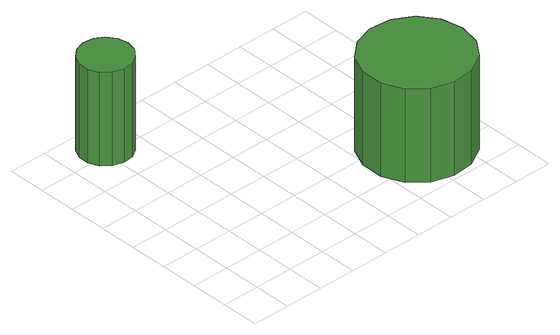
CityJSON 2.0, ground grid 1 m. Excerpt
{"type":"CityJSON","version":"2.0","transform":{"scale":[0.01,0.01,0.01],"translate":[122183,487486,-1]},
"CityObjects":{
"tree1":{"type":"SolitaryVegetationObject","attributes":{"function":"something"},"geometry":[{"type":"MultiSurface","lod":"1","boundaries":[[[0,1,2,3,4,5,6,7,8,9,10,11,12,13,14]],[[15,16,17,18,19,20,21,22,23,24,25,26,27,28,29]],[[0,29,28,1]],[[1,28,27,2]],[[2,27,26,3]],[[3,26,25,4]],[[4,25,24,5]],[[5,24,23,6]],[[6,23,22,7]],[[7,22,21,8]],[[8,21,20,9]],[[9,20,19,10]],[[10,19,18,11]],[[11,18,17,12]],[[12,17,16,13]],[[13,16,15,14]],[[14,15,29,0]]]}]},
"tree2":{"type":"SolitaryVegetationObject","attributes":{"function":"something"},"geometry":[{"type":"MultiSurface","lod":"1","boundaries":[[[30,31,32,33,34,35,36,37,38,39,40,41,42,43,44]],[[45,46,47,48,49,50,51,52,53,54,55,56,57,58,59]],[[30,59,58,31]],[[31,58,57,32]],[[32,57,56,33]],[[33,56,55,34]],[[34,55,54,35]],[[35,54,53,36]],[[36,53,52,37]],[[37,52,51,38]],[[38,51,50,39]],[[39,50,49,40]],[[40,49,48,41]],[[41,48,47,42]],[[42,47,46,43]],[[43,46,45,44]],[[44,45,59,30]]]}]}
},
"vertices":[
[183,621,348],[177,649,348],[160,672,348],[136,686,348],[107,689,348],[81,680,348],[59,661,348],[48,635,348],[48,607,348],[59,581,348],[81,562,348],[107,553,348],[136,556,348],[160,571,348],[177,593,348],[177,593,90],[160,571,90],[136,556,90],[107,553,90],[81,562,90],[59,581,90],[48,607,90],[48,635,90],[59,661,90],[81,680,90],[107,689,90],[136,686,90],[160,672,90],[177,649,90],[183,621,90],
[769,150,349],[757,208,349],[723,255,349],[672,284,349],[614,290,349],[559,272,349],[515,233,349],[492,180,349],[492,121,349],[515,68,349],[559,29,349],[614,11,349],[672,17,349],[723,46,349],[757,93,349],[757,93,91],[723,46,91],[672,17,91],[614,11,91],[559,29,91],[515,68,91],[492,121,91],[492,180,91],[515,233,91],[559,272,91],[614,290,91],[672,284,91],[723,255,91],[757,208,91],[769,150,91]
]}
